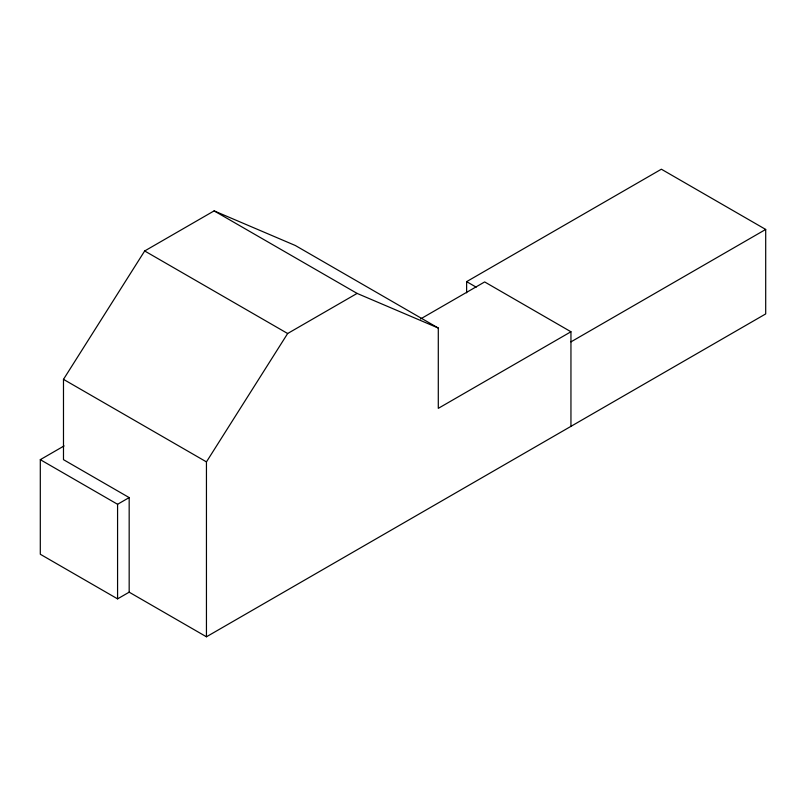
<?xml version="1.0" encoding="UTF-8"?>
<svg xmlns="http://www.w3.org/2000/svg" width="806" height="806" viewBox="0 0 806 806"><rect width="100%" height="100%" fill="white"/><g stroke="black" fill="none" stroke-linecap="round" stroke-linejoin="round"><path stroke-width="1.21" d="M466.624 292.82L466.624 281.637L661.373 169.21L765.7 229.438L765.7 313.917L206.447 636.79L129.172 592.178L129.172 497.584L63.483 459.662L63.483 379.354L144.677 250.968L214.124 210.88L295.318 245.498L438.293 328.042L438.293 408.35L570.95 331.76L570.95 426.354M206.447 636.79L206.447 461.888L287.651 333.513L357.098 293.414L438.293 328.042M129.172 592.178L117.575 598.868L40.3 554.256L40.3 459.662L64.097 445.92M420.5 318.975L484.658 281.939L570.95 331.76M40.3 459.662L117.575 504.284L129.172 497.584M570.95 341.875L765.7 229.438M466.624 281.637L476.175 287.148M214.124 210.88L357.098 293.414M144.677 250.968L287.651 333.513M63.483 379.354L206.447 461.888M117.575 504.284L117.575 598.868"/></g></svg>
